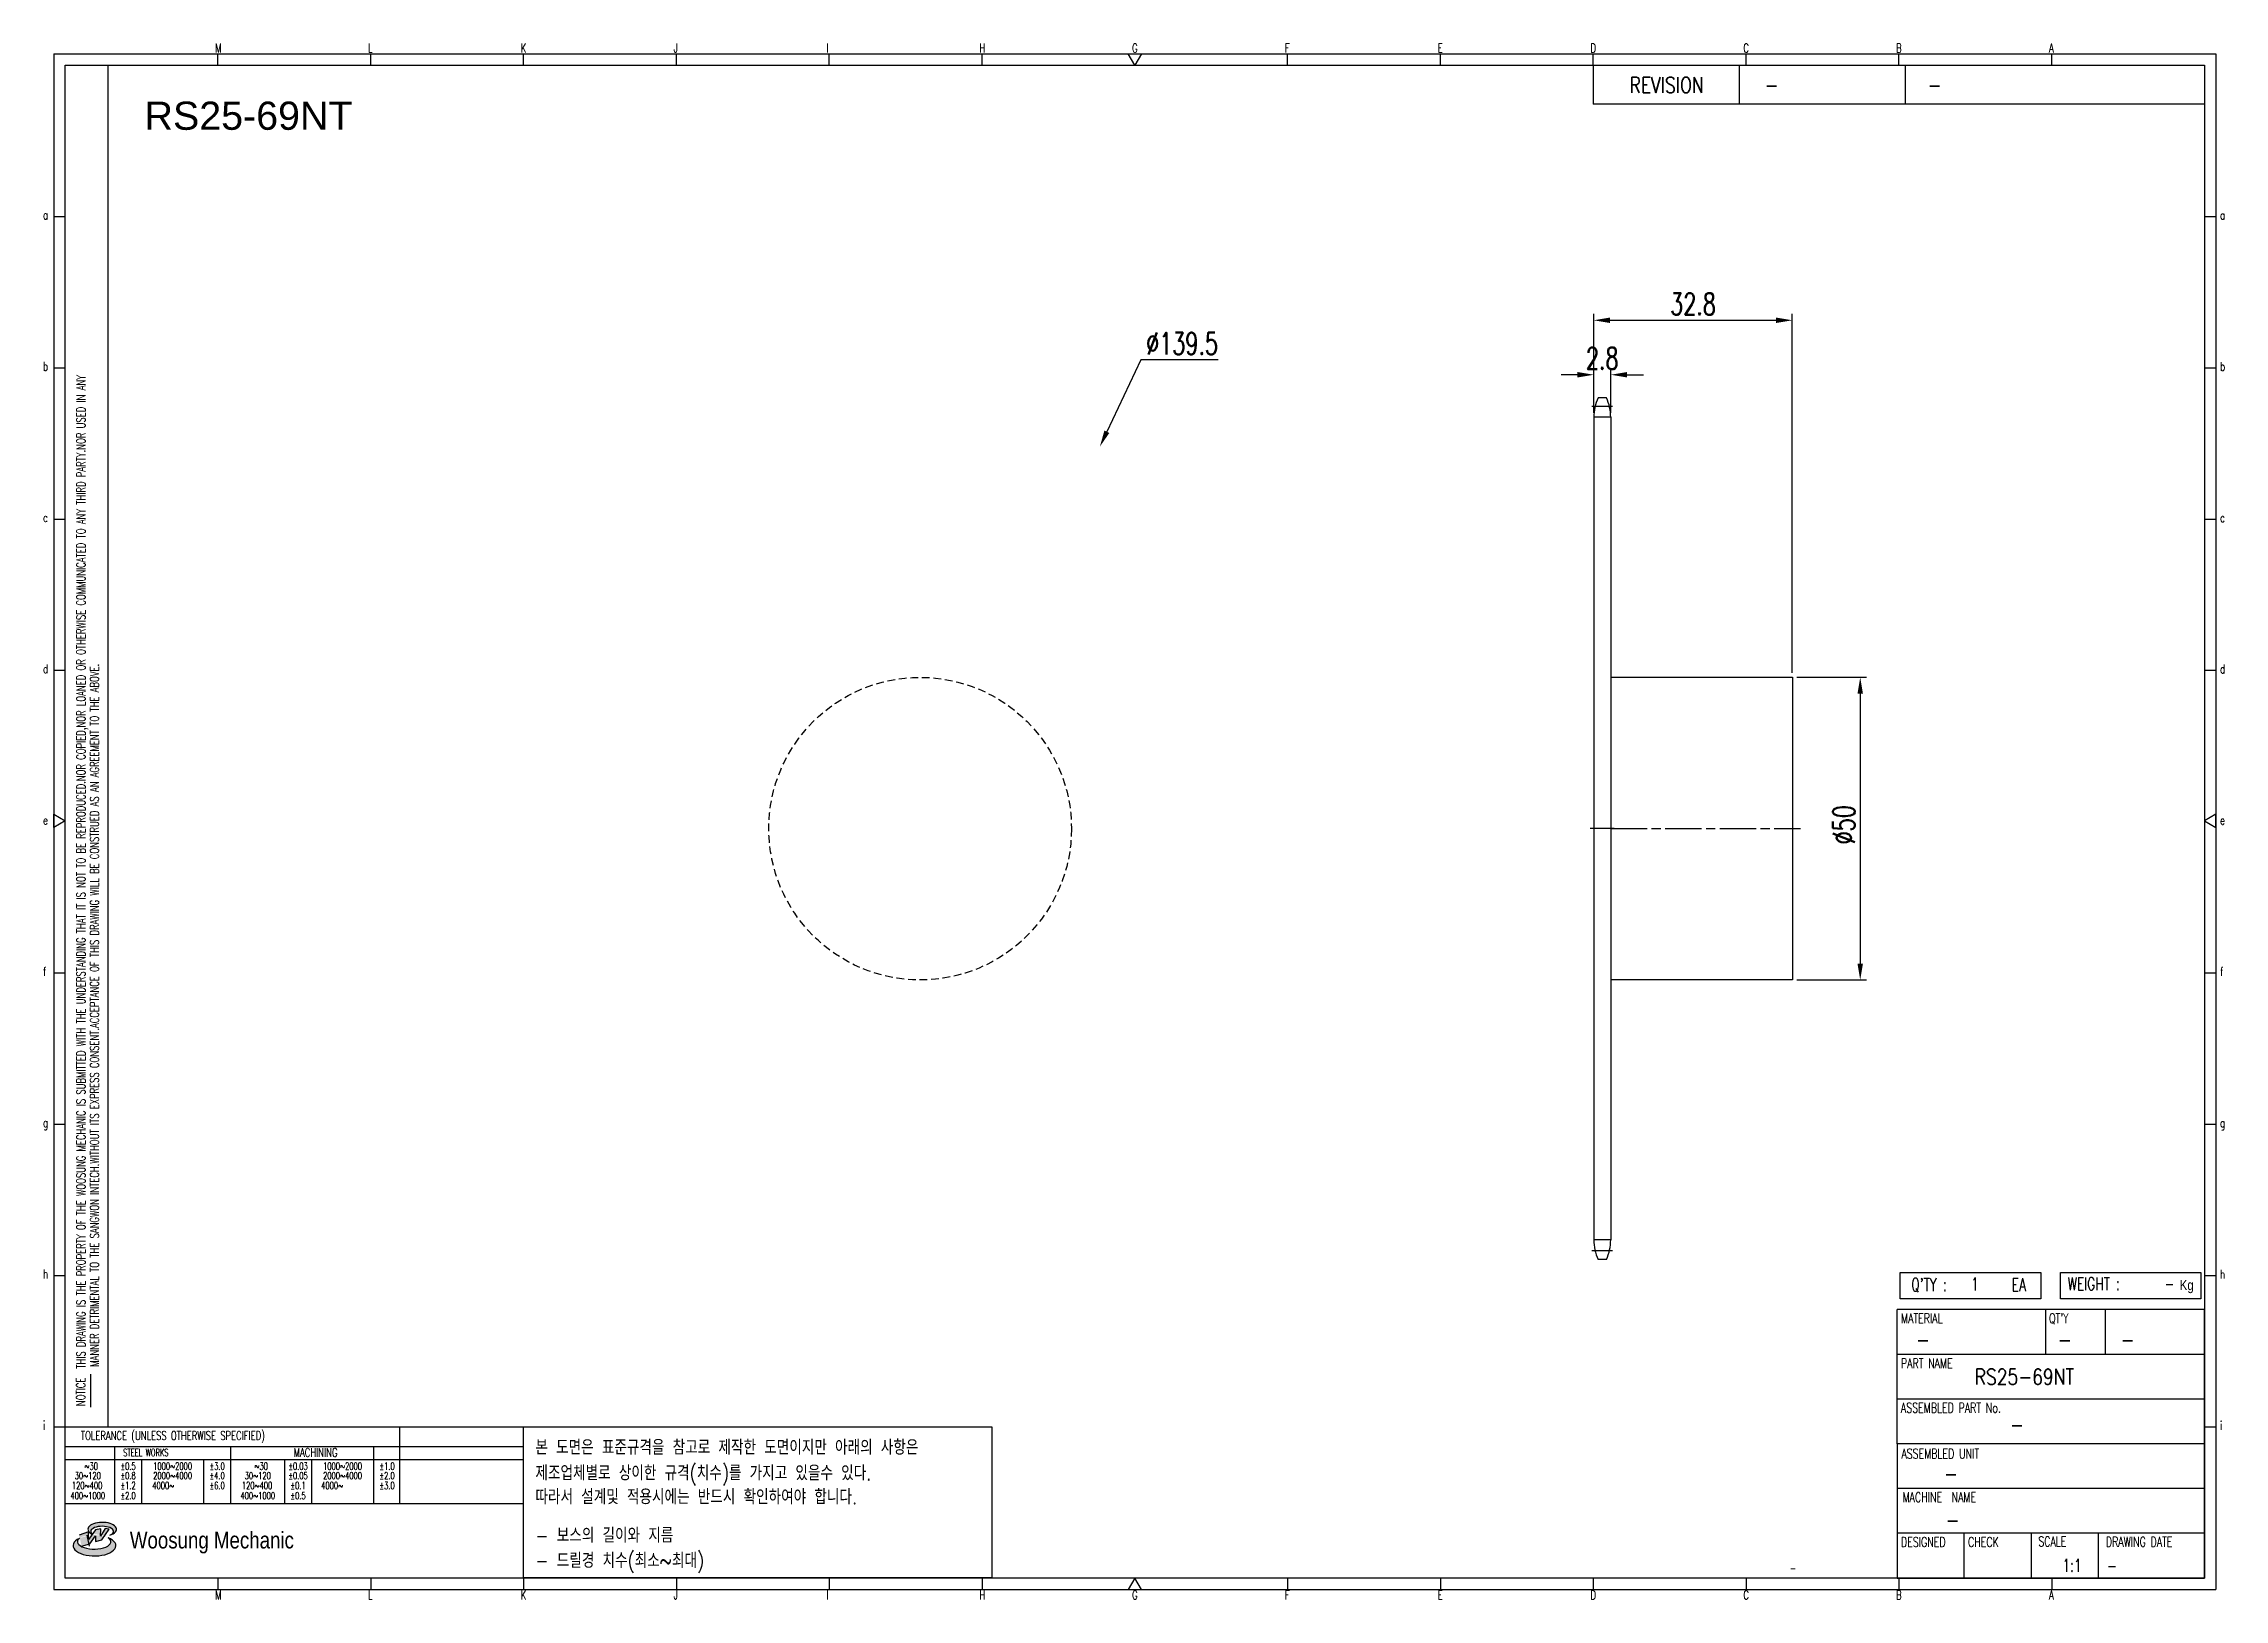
# Model space of a CAD drawing. Header units: millimetres. Extents: x -63243 to -62883, y 2439 to 2696.
import ezdxf
from ezdxf.enums import TextEntityAlignment as Align

# ---------------------------------------------------------------- set-up
doc = ezdxf.new("R2010")
doc.units = ezdxf.units.MM
for name, pattern in [('AM_ISO02W050', [7.5, 6, -1.5]), ('AM_ISO02W050x2', [3.75, 3, -0.75]), ('AM_ISO08W050', [18, 12, -1.5, 3, -1.5]), ('AM_ISO08W050x2', [9, 6, -0.75, 1.5, -0.75]), ('HIDDEN', [9.525, 6.35, -3.175])]:
    doc.linetypes.add(name, pattern=pattern)
for name, color, linetype, lineweight in [('AM_3N', 6, 'AM_ISO02W050', 25), ('AM_7', 4, 'AM_ISO08W050', 25), ('AM_7N', 4, 'AM_ISO08W050', 25)]:
    doc.layers.add(name, color=color, linetype=linetype, lineweight=lineweight)
for name, color, linetype in [('S-DIM', 7, 'Continuous'), ('TITLE', 7, 'Continuous'), ('도면레이아웃', 7, 'Continuous')]:
    doc.layers.add(name, color=color, linetype=linetype)
doc.styles.add('HAN', font='ROMANS.shx', dxfattribs={"width": 0.7, "bigfont": 'whgtxt.shx'})
doc.styles.add('HKD_ST2', font='romans.shx', dxfattribs={"width": 0.7, "height": 4, "bigfont": '@extfont2.shx'})
doc.styles.add('HSG', font='SIMPLEX.shx', dxfattribs={"width": 0.7, "bigfont": 'HSG.shx'})
doc.styles.add('ROMANS', font='romans.shx', dxfattribs={"width": 0.7, "bigfont": 'whgtxt.shx'})
doc.styles.add('SLDTEXTSTYLE4', font='arial.ttf', dxfattribs={"width": 0.8})
doc.styles.get("Standard").update_dxf_attribs({"font": 'arial.ttf'})
doc.dimstyles.new('APP4.5', dxfattribs={"dimscale": 1.5, "dimtxt": 2.4, "dimasz": 1.8, "dimexe": 0.7, "dimexo": 0.5, "dimgap": 0.6, "dimtad": 1, "dimtoh": 1, "dimdec": 1, "dimrnd": 0.01, "dimzin": 9, "dimdsep": 46, "dimtxsty": 'HSG', "dimcen": 0, "dimclrd": 1, "dimclre": 1, "dimclrt": 256, "dimazin": 2, "dimtp": 1, "dimtm": 1, "dimtfac": 0.5, "dimtdec": 1, "dimtofl": 0, "dimtmove": 0, "dimatfit": 3, "dimfxl": 0.7, "dimtvp": 1, "dimtolj": 2, "dimlwd": -1, "dimlwe": -1, "dimarcsym": 0})

# ---------------------------------------------------------------- blocks, each defined once
blk = doc.blocks.new('fuyjgdhj')
for p, q in [((-66198.52, 424.71), (-66168.52, 424.71)), ((-66168.52, 424.71), (-66168.52, 374.71)), ((-66168.52, 374.71), (-66198.52, 374.71))]:
    blk.add_line(p, q)
at = {"layer": 'AM_7N', "linetype": 'AM_ISO08W050x2'}
blk.add_line((-66198.52, 399.71), (-66167.17, 399.71), dxfattribs=at)
blk = doc.blocks.new('SUYWSHJH')
at = {"layer": '도면레이아웃'}
h = blk.add_hatch(color=10, dxfattribs=at)
h.paths.add_polyline_path([(1.544, 35.177), (1.554, 34.966), (1.779, 35.034), (2.054, 35.422), (1.908, 35.446), (1.728, 35.167), (1.741, 35.439), (1.547, 35.405), (1.292, 35.041), (1.295, 35.33), (0.943, 35.208), (1.03, 34.8), (1.336, 34.885)])
edge = h.paths.add_edge_path()
edge.add_ellipse((1.795, 35.421), major_axis=(-0.53, 0), ratio=0.487785, start_angle=122.36065, end_angle=403.39574)
edge.add_line((1.411, 35.244), (1.419, 35.261))
edge.add_ellipse((1.798, 35.344), major_axis=(-0.423, 0), ratio=0.444396, start_angle=131.58977, end_angle=386.19408, ccw=False)
edge = h.paths.add_edge_path()
edge.add_ellipse((1.512, 34.815), major_axis=(-0.793, 0), ratio=0.480113, start_angle=314.67633, end_angle=590.85213)
edge.add_ellipse((1.501, 34.958), major_axis=(-0.62, 0), ratio=0.43311, start_angle=331.7024, end_angle=574.42495, ccw=False)
for p, q in [((0, 90.118), (80.15, 90.118)), ((0, 90.118), (0, 33.191)), ((6.089, 89.693), (6.089, 90.118)), ((11.753, 89.693), (11.753, 90.118)), ((17.418, 89.693), (17.418, 90.118)), ((23.082, 89.693), (23.082, 90.118)), ((28.746, 89.693), (28.746, 90.118)), ((34.411, 89.693), (34.411, 90.118)), ((45.739, 89.693), (45.739, 90.118)), ((51.404, 89.693), (51.404, 90.118)), ((57.068, 89.693), (57.068, 90.118)), ((62.732, 89.693), (62.732, 90.118)), ((68.397, 89.693), (68.397, 90.118)), ((74.061, 89.693), (74.061, 90.118)), ((80.15, 90.118), (80.15, 33.191)), ((0, 84.085), (0.425, 84.085)), ((79.725, 84.085), (80.15, 84.085)), ((0, 78.478), (0.425, 78.478)), ((79.725, 78.478), (80.15, 78.478)), ((0, 72.87), (0.425, 72.87)), ((79.725, 72.87), (80.15, 72.87)), ((0, 67.262), (0.425, 67.262)), ((79.725, 67.262), (80.15, 67.262)), ((0, 56.047), (0.425, 56.047)), ((79.725, 56.047), (80.15, 56.047)), ((0, 50.439), (0.425, 50.439)), ((79.725, 50.439), (80.15, 50.439)), ((0, 44.832), (0.425, 44.832)), ((79.725, 44.832), (80.15, 44.832)), ((1.377, 39.947), (1.377, 41.174)), ((0, 39.224), (0.425, 39.224)), ((79.725, 39.224), (80.15, 39.224)), ((0, 33.191), (80.15, 33.191)), ((6.089, 33.616), (6.089, 33.191)), ((11.753, 33.616), (11.753, 33.191)), ((17.418, 33.616), (17.418, 33.191)), ((23.082, 33.616), (23.082, 33.191)), ((28.746, 33.616), (28.746, 33.191)), ((34.411, 33.616), (34.411, 33.191)), ((45.739, 33.616), (45.739, 33.191)), ((51.404, 33.616), (51.404, 33.191)), ((57.068, 33.616), (57.068, 33.191)), ((62.732, 33.616), (62.732, 33.191)), ((68.397, 33.616), (68.397, 33.191)), ((74.061, 33.616), (74.061, 33.191))]:
    blk.add_line(p, q)
at = {"color": 2}
for p, q in [((2.017, 39.224), (2.017, 89.693)), ((0.425, 39.224), (17.418, 39.224)), ((12.816, 39.224), (12.816, 36.382)), ((17.418, 33.616), (17.418, 39.224)), ((0.425, 38.487), (17.418, 38.487)), ((0.425, 38.012), (17.418, 38.012)), ((2.257, 38.487), (2.257, 36.382)), ((3.257, 38.012), (3.257, 36.382)), ((5.557, 38.012), (5.557, 36.382)), ((6.557, 38.5), (6.557, 36.382)), ((8.557, 38.012), (8.557, 36.382)), ((9.557, 38.026), (9.557, 36.382)), ((11.857, 38.487), (11.857, 36.382)), ((0.425, 36.382), (17.418, 36.382))]:
    blk.add_line(p, q, dxfattribs=at)
at = {"color": 6, "ltscale": 0.5}
for p, q in [((57.068, 89.693), (57.068, 88.246)), ((62.47, 89.693), (62.47, 88.246)), ((68.635, 89.693), (68.635, 88.246)), ((79.725, 88.246), (57.068, 88.246)), ((68.336, 38.59), (68.336, 43.563)), ((79.725, 43.563), (68.336, 43.563)), ((73.827, 43.563), (73.827, 41.905)), ((76.037, 43.563), (76.037, 41.905)), ((79.725, 38.59), (79.725, 43.563)), ((79.725, 41.905), (68.336, 41.905)), ((79.725, 40.248), (68.336, 40.248)), ((68.336, 38.59), (68.336, 33.616)), ((79.725, 38.59), (68.336, 38.59)), ((79.725, 33.616), (79.725, 38.59)), ((79.725, 36.932), (68.336, 36.932)), ((79.725, 35.274), (68.336, 35.274)), ((70.822, 33.616), (70.822, 35.274)), ((73.309, 33.616), (73.309, 35.274)), ((75.796, 33.616), (75.796, 35.274)), ((68.336, 33.616), (79.725, 33.616))]:
    blk.add_line(p, q, dxfattribs=at)
for points in [[(40.075, 89.693), (39.83, 90.118), (40.32, 90.118)], [(0.425, 89.693), (79.725, 89.693), (79.725, 33.616), (0.425, 33.616)], [(0.425, 61.679), (0, 61.433), (0, 61.924)], [(79.725, 61.679), (80.15, 61.433), (80.15, 61.924)], [(40.075, 33.616), (39.83, 33.191), (40.32, 33.191)]]:
    blk.add_lwpolyline(points, close=True)
at = {"layer": 'TITLE', "color": 20}
for p, q in [((68.449, 43.961), (68.449, 44.936)), ((68.449, 44.936), (73.654, 44.936)), ((73.654, 44.936), (73.654, 43.961)), ((74.39, 43.961), (74.39, 44.936)), ((74.39, 44.936), (79.595, 44.936)), ((79.595, 44.936), (79.595, 43.961)), ((73.654, 43.961), (68.449, 43.961)), ((79.595, 43.961), (74.39, 43.961))]:
    blk.add_line(p, q, dxfattribs=at)
at = {"layer": '도면레이아웃'}
for p, q in [((1.295, 35.33), (0.943, 35.208)), ((1.03, 34.8), (1.336, 34.885)), ((1.224, 35.208), (1.311, 34.8)), ((1.224, 35.208), (1.224, 35.208)), ((1.547, 35.405), (1.292, 35.041)), ((1.292, 35.041), (1.295, 35.33)), ((1.336, 34.885), (1.544, 35.177)), ((1.419, 35.261), (1.411, 35.244)), ((1.544, 35.177), (1.554, 34.966)), ((1.741, 35.439), (1.547, 35.405)), ((1.554, 34.966), (1.779, 35.034)), ((1.908, 35.446), (1.728, 35.167)), ((1.728, 35.167), (1.741, 35.439)), ((1.779, 35.034), (2.054, 35.422)), ((2.054, 35.422), (1.908, 35.446))]:
    blk.add_line(p, q, dxfattribs=at)
for centre, major_axis, ratio, start_param, end_param in [((1.795, 35.421), (-0.53, 0), 0.487785, 2.135596, 7.040584), ((1.512, 34.815), (-0.793, 0), 0.480113, 5.492138, 10.312315), ((1.501, 34.958), (-0.62, 0), 0.43311, 5.789299, 10.025607), ((1.798, 35.344), (-0.423, 0), 0.444396, 2.296675, 6.740358)]:
    blk.add_ellipse(centre, major_axis=major_axis, ratio=ratio, start_param=start_param, end_param=end_param, dxfattribs=at)
at = {"color": 4, "style": 'HKD_ST2', "width": 0.7}
for s, p in [('M', (5.988, 90.164)), ('L', (11.652, 90.164)), ('K', (17.316, 90.164)), ('J', (22.981, 90.164)), ('I', (28.645, 90.164)), ('H', (34.309, 90.164)), ('G', (39.974, 90.164)), ('F', (45.638, 90.164)), ('E', (51.302, 90.164)), ('D', (56.967, 90.164)), ('C', (62.631, 90.164)), ('B', (68.295, 90.164)), ('A', (73.96, 90.164)), ('a', (-0.395, 83.976)), ('a', (80.305, 83.97)), ('b', (-0.395, 78.368)), ('b', (80.305, 78.362)), ('c', (-0.395, 72.76)), ('c', (80.305, 72.754)), ('d', (-0.395, 67.153)), ('d', (80.305, 67.147)), ('e', (-0.395, 61.545)), ('e', (80.305, 61.539)), ('f', (-0.395, 55.937)), ('f', (80.305, 55.931)), ('g', (-0.395, 50.33)), ('g', (80.305, 50.324)), ('h', (-0.395, 44.722)), ('h', (80.305, 44.716)), ('i', (-0.395, 39.114)), ('i', (80.305, 39.108)), ('M', (5.988, 32.824)), ('L', (11.652, 32.824)), ('K', (17.316, 32.824)), ('J', (22.981, 32.824)), ('I', (28.645, 32.824)), ('H', (34.309, 32.824)), ('G', (39.974, 32.824)), ('F', (45.638, 32.824)), ('E', (51.302, 32.824)), ('D', (56.967, 32.824)), ('C', (62.631, 32.824)), ('B', (68.295, 32.824)), ('A', (73.96, 32.824))]:
    blk.add_text(s, height=0.326, dxfattribs=at).set_placement(p)
for s, height, style, width, p in [('REVISION', 0.5806, 'HAN', 0.8, (58.415, 88.664)), ('-', 0.581, 'HAN', 0.8, (63.426, 88.664)), ('-', 0.581, 'HAN', 0.8, (69.468, 88.664)), ("Q'TY : ", 0.4746, 'HKD_ST2', 0.7, (68.857, 44.253)), ('1', 0.475, 'HKD_ST2', 0.7, (71.071, 44.275)), ('EA', 0.4746, 'HKD_ST2', 0.7, (72.578, 44.253)), ('WEIGHT : ', 0.4746, 'HKD_ST2', 0.7, (74.65, 44.286)), ('-', 0.581, 'HAN', 0.8, (69.029, 42.157)), ('-', 0.581, 'HAN', 0.8, (74.289, 42.157)), ('-', 0.581, 'HAN', 0.8, (76.623, 42.157)), ('-', 0.581, 'HAN', 0.8, (72.515, 39.013)), ('-', 0.581, 'HAN', 0.8, (70.067, 37.189)), ('-', 0.581, 'HAN', 0.8, (70.126, 35.48)), ('1:1', 0.4746, 'HKD_ST2', 0.7, (74.458, 33.848)), ('-', 0.475, 'HKD_ST2', 0.7, (76.112, 33.837))]:
    blk.add_text(s, height=height, dxfattribs=dict(style=style, width=width)).set_placement(p)
at = {"color": 2, "style": 'HKD_ST2', "width": 0.7}
for s, p in [(' THIS DRAWING IS THE PROPERTY OF THE WOOSUNG MECHANIC IS SUBMITTED WITH THE UNDERSTANDING THAT IT IS NOT TO BE REPRODUCED.NOR COPIED,NOR LOANED OR OTHERWISE COMMUNICATED TO ANY THIRD PARTY.NOR USED IN ANY', (1.173, 41.217)), ('MANNER DETRIMENTAL TO THE SANGWON INTECH.WITHOUT ITS EXPRESS CONSENT.ACCEPTANCE OF THIS DRAWING WILL BE CONSTRUED AS AN AGREEMENT TO THE ABOVE.', (1.672, 41.447))]:
    blk.add_text(s, height=0.326266, rotation=90, dxfattribs=at).set_placement(p)
at = {"style": 'HKD_ST2', "width": 0.7}
blk.add_text('-', height=0.475, dxfattribs=at).set_placement((78.613, 44.286), align=Align.RIGHT)
at = {"color": 4, "style": 'HKD_ST2', "width": 0.7}
for s, height, p in [('MATERIAL', 0.3651, (68.474, 43.425)), ("QT'Y", 0.3651, (73.965, 43.425)), ('PART NAME', 0.3651, (68.474, 41.756)), ('ASSEMBLED PART No.', 0.36511, (68.474, 40.109)), ('ASSEMBLED UNIT', 0.36511, (68.49, 38.408)), ('MACHINE  NAME', 0.36511, (68.532, 36.794)), ('DESIGNED', 0.3651, (68.474, 35.136)), ('CHECK', 0.3651, (70.961, 35.136)), ('SCALE', 0.3651, (73.566, 35.153)), ('DRAWING DATE', 0.36511, (76.071, 35.141))]:
    blk.add_text(s, height=height, dxfattribs=at).set_placement(p, align=Align.TOP_LEFT)
at = {"style": 'HKD_ST2', "width": 0.7}
blk.add_text('NOTICE', height=0.3263, rotation=90, dxfattribs=at).set_placement((1.163, 39.988))
for s, height, style, width, p in [('TOLERANCE (UNLESS OTHERWISE SPECIFIED)', 0.32627, 'HKD_ST2', 0.7, (4.417, 38.896)), ('-', 0.326, 'ROMANS', 0.65, (64.469, 33.975))]:
    blk.add_text(s, height=height, dxfattribs=dict(style=style, width=width)).set_placement(p, align=Align.MIDDLE_CENTER)
at = {"color": 4, "style": 'HKD_ST2', "width": 0.7}
for s, height, p in [('STEEL WORKS', 0.26101, (3.416, 38.268)), ('MACHINING', 0.3263, (9.707, 38.27)), ('%%P0.5', 0.261, (2.757, 37.762)), ('%%P0.8', 0.261, (2.757, 37.411)), ('%%P3.0', 0.261, (6.057, 37.762)), ('%%P4.0', 0.261, (6.057, 37.411)), ('%%P0.03', 0.261, (9.057, 37.762)), ('%%P0.05', 0.261, (9.057, 37.411)), ('%%P1.0', 0.261, (12.357, 37.762)), ('%%P2.0', 0.261, (12.357, 37.411)), ('%%P1.2', 0.261, (2.757, 37.045)), ('%%P2.0', 0.261, (2.757, 36.67)), ('%%P6.0', 0.261, (6.057, 37.045)), ('%%P0.1', 0.261, (9.057, 37.045)), ('%%P0.5', 0.261, (9.057, 36.67)), ('%%P3.0', 0.261, (12.357, 37.045))]:
    blk.add_text(s, height=height, dxfattribs=at).set_placement(p, align=Align.MIDDLE)
for s, height, p in [('30%%126120', 0.261, (1.263, 37.411)), ('%%12630', 0.261, (1.389, 37.762)), ('2000%%1264000', 0.26101, (4.407, 37.411)), ('1000%%1262000', 0.26101, (4.407, 37.762)), ('30%%126120', 0.261, (7.563, 37.411)), ('%%12630', 0.261, (7.689, 37.762)), ('2000%%1264000', 0.26101, (10.707, 37.411)), ('1000%%1262000', 0.26101, (10.707, 37.762)), ('400%%1261000', 0.26101, (1.263, 36.67)), ('120%%126400', 0.26101, (1.237, 37.045)), ('4000%%126', 0.261, (4.061, 37.045)), ('400%%1261000', 0.26101, (7.563, 36.67)), ('120%%126400', 0.26101, (7.537, 37.045)), ('4000%%126', 0.261, (10.321, 37.045))]:
    blk.add_text(s, height=height, dxfattribs=at).set_placement(p, align=Align.MIDDLE_CENTER)
at = {"color": 1, "style": 'SLDTEXTSTYLE4', "width": 0.8}
blk.add_text('Woosung Mechanic', height=0.61957, dxfattribs=at).set_placement((2.822, 34.711))
at = {"layer": 'TITLE', "width": 0.8}
blk.add_text('Kg', height=0.3789, dxfattribs=at).set_placement((78.807, 44.286))
blk = doc.blocks.new('*D19')
at = {"layer": 'Defpoints', "color": 0, "transparency": 16777216}
for p in [(-62983.95, 2641.65), (-62986.75, 2634.62), (-62983.95, 2634.62)]:
    blk.add_point(p, dxfattribs=at)
at = {"layer": 'S-DIM', "color": 1, "transparency": 16777216}
for p, q in [((-62989.45, 2641.65), (-62992.15, 2641.65)), ((-62986.75, 2635.37), (-62986.75, 2642.7)), ((-62983.95, 2635.37), (-62983.95, 2642.7)), ((-62981.25, 2641.65), (-62978.55, 2641.65))]:
    blk.add_line(p, q, dxfattribs=at)
for points in [[(-62989.45, 2642.1), (-62989.45, 2641.2), (-62986.75, 2641.65)], [(-62981.25, 2642.1), (-62981.25, 2641.2), (-62983.95, 2641.65)]]:
    blk.add_solid(points, dxfattribs=at)
at = {"layer": 'S-DIM', "transparency": 16777216, "insert": (-62985.35, 2644.35), "char_height": 3.6, "attachment_point": 5, "style": 'HSG'}
blk.add_mtext('\\A2;2.8', dxfattribs=at)
blk = doc.blocks.new('*D20')
at = {"layer": 'Defpoints', "color": 0, "transparency": 16777216}
for p in [(-62953.95, 2650.65), (-62986.75, 2634.62), (-62953.95, 2591.66)]:
    blk.add_point(p, dxfattribs=at)
at = {"layer": 'S-DIM', "color": 1, "transparency": 16777216}
for p, q in [((-62986.75, 2635.37), (-62986.75, 2651.7)), ((-62984.05, 2650.65), (-62956.65, 2650.65)), ((-62953.95, 2592.41), (-62953.95, 2651.7))]:
    blk.add_line(p, q, dxfattribs=at)
for points in [[(-62984.05, 2651.1), (-62984.05, 2650.2), (-62986.75, 2650.65)], [(-62956.65, 2651.1), (-62956.65, 2650.2), (-62953.95, 2650.65)]]:
    blk.add_solid(points, dxfattribs=at)
at = {"layer": 'S-DIM', "transparency": 16777216, "insert": (-62970.35, 2653.35), "char_height": 3.6, "attachment_point": 5, "style": 'HSG'}
blk.add_mtext('\\A2;32.8', dxfattribs=at)
blk = doc.blocks.new('*D21')
at = {"layer": 'Defpoints', "color": 0, "transparency": 16777216}
for p in [(-63068.35, 2629.78), (-63127.74, 2503.54)]:
    blk.add_point(p, dxfattribs=at)
at = {"layer": 'S-DIM', "color": 1, "transparency": 16777216}
for p, q in [((-63061.61, 2644.11), (-63067.2, 2632.23)), ((-63048.83, 2644.11), (-63061.61, 2644.11))]:
    blk.add_line(p, q, dxfattribs=at)
blk.add_solid([(-63067.61, 2632.42), (-63066.79, 2632.04), (-63068.35, 2629.78)], dxfattribs=at)
at = {"layer": 'S-DIM', "transparency": 16777216, "insert": (-63054.77, 2646.81), "char_height": 3.6, "attachment_point": 5, "style": 'HSG'}
blk.add_mtext('\\A2;∅139.5', dxfattribs=at)
blk = doc.blocks.new('*D22')
at = {"layer": 'Defpoints', "color": 0, "transparency": 16777216}
for p in [(-62953.95, 2591.66), (-62953.95, 2541.66), (-62942.73, 2541.66)]:
    blk.add_point(p, dxfattribs=at)
at = {"layer": 'S-DIM', "color": 1, "transparency": 16777216}
for p, q in [((-62953.2, 2591.66), (-62941.68, 2591.66)), ((-62942.73, 2588.96), (-62942.73, 2544.36)), ((-62953.2, 2541.66), (-62941.68, 2541.66))]:
    blk.add_line(p, q, dxfattribs=at)
for points in [[(-62943.18, 2588.96), (-62942.28, 2588.96), (-62942.73, 2591.66)], [(-62943.18, 2544.36), (-62942.28, 2544.36), (-62942.73, 2541.66)]]:
    blk.add_solid(points, dxfattribs=at)
at = {"layer": 'S-DIM', "transparency": 16777216, "insert": (-62945.43, 2567.3), "char_height": 3.6, "attachment_point": 5, "rotation": 90, "style": 'HSG'}
blk.add_mtext('\\A2;%%c50', dxfattribs=at)

msp = doc.modelspace()

# ---------------------------------------------------------------- linework, layer by layer
for p, q in [((-62984.66, 2637.82), (-62986.04, 2637.82)), ((-62986.75, 2634.62), (-62986.75, 2498.7)), ((-62983.95, 2634.62), (-62983.95, 2498.7)), ((-62984.66, 2495.5), (-62986.04, 2495.5))]:
    msp.add_line(p, q)
at = {"color": 4}
msp.add_lwpolyline([(-63163.56, 2467.85), (-63086.18, 2467.85), (-63086.18, 2442.86), (-63163.56, 2442.86)], close=True, dxfattribs=at)
at = {"color": 2, "linetype": 'HIDDEN', "ltscale": 0.2}
msp.add_circle((-63098.05, 2566.66), 25, dxfattribs=at)
for centre, start, end in [((-62979.15, 2634.62), 155.0989, 180), ((-62991.55, 2634.62), 0, 24.9011), ((-62979.15, 2498.7), 180, 204.9011), ((-62991.55, 2498.7), 335.0989, 0)]:
    msp.add_arc(centre, 7.6, start, end)
at = {"layer": 'AM_3N', "linetype": 'AM_ISO02W050x2'}
for p, q in [((-62983.95, 2634.62), (-62986.75, 2634.62)), ((-62983.95, 2498.7), (-62986.75, 2498.7))]:
    msp.add_line(p, q, dxfattribs=at)
at = {"layer": 'AM_7', "linetype": 'AM_ISO08W050x2'}
for p, q in [((-62983.68, 2636.42), (-62987.06, 2636.42)), ((-62983.37, 2566.66), (-62987.33, 2566.66)), ((-62983.68, 2496.9), (-62987.06, 2496.9))]:
    msp.add_line(p, q, dxfattribs=at)

# ---------------------------------------------------------------- block references
at = {"xscale": 4.457226964544641, "yscale": 4.457226964544641, "zscale": 4.457226964544641}
msp.add_blockref('SUYWSHJH', (-63241.2, 2293.02), dxfattribs=at)
msp.add_blockref('fuyjgdhj', (3214.58, 2166.96))

# ---------------------------------------------------------------- texts
at = {"color": 2}
msp.add_text('RS25-69NT', height=4.657, dxfattribs=at).set_placement((-63226.19, 2682.12))
at = {"style": 'HAN', "width": 0.8}
msp.add_text('RS25-69NT', height=2.588, dxfattribs=at).set_placement((-62923.81, 2474.81))
at = {"color": 4, "style": 'HAN', "width": 0.8}
for s, p in [('본 도면은 표준규격을 참고로 제작한 도면이지만 아래의 사항은', (-63161.62, 2463.22)), ('제조업체별로 상이한 규격(치수)를 가지고 있을수 있다.', (-63161.62, 2458.98)), ('따라서 설계및 적용시에는 반드시 확인하여야 합니다.', (-63161.62, 2455.04)), ('- 보스의 길이와 지름', (-63161.62, 2448.69)), ('- 드릴경 치수(최소~최대)', (-63161.62, 2444.52))]:
    msp.add_text(s, height=2.4486, dxfattribs=at).set_placement(p)

# ---------------------------------------------------------------- dimensions: what is measured, and where the dimension line sits
at = {"layer": 'S-DIM'}
dim = msp.add_linear_dim(base=(-62953.95, 2650.65), p1=(-62986.75, 2634.62), p2=(-62953.95, 2591.66), dimstyle='APP4.5', dxfattribs=at)
dim.commit()
dim.dimension.update_dxf_attribs({"geometry": '*D20', "text_midpoint": (-62970.35, 2653.35)})
dim = msp.add_diameter_dim_2p(p1=(-63127.74, 2503.54), p2=(-63068.35, 2629.78), dimstyle='APP4.5', dxfattribs=at)
dim.commit()
dim.dimension.update_dxf_attribs({"geometry": '*D21', "text_midpoint": (-63054.77, 2644.11), "dimtype": 163})
dim = msp.add_linear_dim(base=(-62983.95, 2641.65), p1=(-62986.75, 2634.62), p2=(-62983.95, 2634.62), dimstyle='APP4.5', dxfattribs=at)
dim.commit()
dim.dimension.update_dxf_attribs({"geometry": '*D19', "text_midpoint": (-62985.35, 2641.65), "dimtype": 160})
dim = msp.add_linear_dim(base=(-62942.73, 2541.66), p1=(-62953.95, 2591.66), p2=(-62953.95, 2541.66), angle=90, text='%%c<>', dimstyle='APP4.5', dxfattribs=at)
dim.commit()
dim.dimension.update_dxf_attribs({"geometry": '*D22', "text_midpoint": (-62942.73, 2567.3), "dimtype": 160})

doc.saveas('drawing.dxf')
